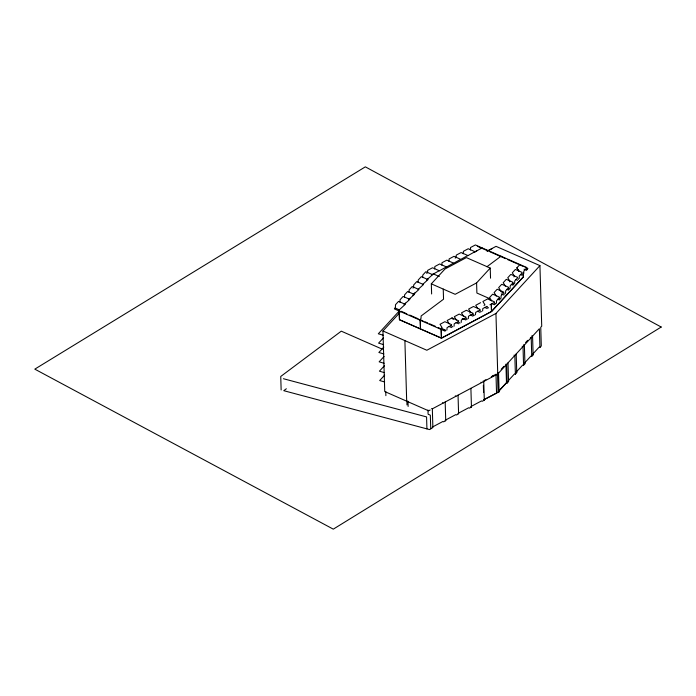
<?xml version="1.0" encoding="UTF-8"?>
<svg xmlns="http://www.w3.org/2000/svg" width="696" height="696" viewBox="0 0 696 696"><rect width="100%" height="100%" fill="white"/><g stroke="black" fill="none" stroke-linecap="round" stroke-linejoin="round"><path stroke-width="1.04" d="M395.415 307.223L395.493 304.717L398.573 301.368L405.298 304.317L399.304 309.842L394.815 307.876L394.832 308.398M399.956 302.281L400.043 299.776L403.123 296.426L409.84 299.376L404.446 304.248M404.506 297.34L404.585 294.834L407.665 291.485L414.39 294.434L408.987 299.306M409.048 292.398L409.135 289.884L412.215 286.535L418.931 289.493L413.537 294.365M418.139 282.506L418.226 280.001L421.306 276.651L428.023 279.601L422.629 284.481M422.69 277.565L422.776 275.059L425.856 271.71L432.573 274.659L427.17 279.531M496.465 303.238L496.553 300.733L499.206 297.845M501.007 298.297L501.094 295.791L503.747 292.903L501.059 291.72M505.557 293.347L505.644 290.841L508.298 287.961M510.107 288.405L510.185 285.899L512.839 283.011M514.649 283.463L514.736 280.958L517.389 278.069M519.199 278.522L519.277 276.016L521.93 273.128M523.74 273.58L523.827 271.066L526.481 268.186M434.661 268.995L434.835 266.533L439.672 263.958L446.388 266.907L439.132 270.962M441.803 265.193L441.977 262.731L446.815 260.147L453.531 263.105L446.275 267.16M448.946 261.392L449.12 258.921L453.957 256.345L460.674 259.295L453.418 263.358M446.902 330.069L447.076 327.599L451.252 325.38M454.044 326.267L454.218 323.797L458.394 321.578M463.232 253.788L463.405 251.317L468.243 248.742L474.959 251.691L467.703 255.754M461.187 322.457L461.361 319.995L465.537 317.776M470.374 249.986L470.548 247.515L475.385 244.94L526.654 267.455L526.881 269.622M468.33 318.655L468.504 316.193L472.68 313.966M475.472 314.853L475.655 312.382L479.822 310.164M482.615 311.051L482.798 308.58L486.965 306.362M412.998 288.1L413.598 287.448L413.685 284.942L416.765 281.593L423.481 284.542L418.079 289.423M404.019 304.709L405.49 303.117M408.413 299.933L409.883 298.34M412.806 295.156L415.007 292.764M426.726 280.018L428.197 278.426M399.278 310.981L378.311 333.784L383.27 335.237M430.18 409.996L428.64 410.814L384.74 391.543L382.948 330.974L399.974 312.46M431.624 293.973L431.32 283.846L444.962 269.013L466.39 257.607L490.228 268.073L490.532 278.2M383.54 337.751L378.589 343.137L383.548 344.59M383.818 347.095L378.868 352.481L383.827 353.933M384.096 356.448L379.146 361.833L384.105 363.286M384.375 365.791L379.424 371.177L384.383 372.63M384.653 375.144L379.703 380.529L384.662 381.982M431.32 283.846L455.167 294.312L476.595 282.907L490.228 268.073M518.998 271.336L516.858 267.847L519.938 264.497M509.35 281.828L509.907 281.228L507.767 277.739L510.847 274.389L517.563 277.339M513.9 276.886L514.457 276.277L512.308 272.797L515.388 269.448L522.104 272.397M399.591 319.716L441.455 338.099L491.463 311.477L523.279 276.877M441.22 328.851L441.499 338.204L491.585 311.538L523.462 276.869L523.34 272.719M382.948 330.974L426.839 350.245L495.943 313.452L539.931 265.62L496.039 246.349L487.035 251.143M525.584 342.589L527.629 340.361M501.207 369.289L503.904 366.348M431.685 408.448L432.32 408.848L497.744 374.022L539.383 328.738L539.939 347.435L539.096 347.191L532.979 353.846M498.936 390.865L506.366 382.783L507.201 383.035L508.567 381.547L508.01 362.851M508.428 380.538L514.544 373.882L515.388 374.135L516.754 372.647L516.197 353.951M498.38 391.657L506.488 382.844L505.931 364.147M516.754 372.647L515.91 372.404L522.731 364.991L523.566 365.235L524.932 363.756L524.375 345.059L523.54 344.807M524.932 363.756L524.097 363.503L530.918 356.091L531.753 356.335L533.119 354.856L532.562 336.159L531.727 335.907M539.939 347.435L541.297 345.955L540.748 327.259L541.723 326.189L539.931 265.62M286.343 388.751L283.768 390.682L429.545 429.58L432.877 427.544L432.32 408.848M486.956 266.716L501.024 256.198M423.003 320.891L420.149 319.638L419.662 320.003L421.002 318.464L421.132 315.975L443.543 299.202L443.239 289.075M457.959 413.459L468.678 407.752L469.304 408.152L471.453 407.012L470.818 406.612L481.528 400.905L482.163 401.305L484.303 400.165L483.677 399.765L499.093 391.848L498.536 373.152L496.492 374.683L495.865 374.283M431.842 274.79L433.286 273.885L439.298 276.521M482.102 247.889L473.985 252.422M431.99 274.763L439.246 270.709L432.529 267.76L427.692 270.335L427.518 272.806L426.639 273.267M461.37 259.06L467.816 255.493L461.1 252.544L456.263 255.119L456.089 257.59L455.21 258.059M474.846 251.952L477.265 250.464M487.391 251.143L492.124 248.62M458.751 320.847L452.026 317.898L447.189 320.473L449.251 323.927M480.597 302.69L475.76 305.266L477.821 308.711M469.739 313.017L470.679 312.513L468.617 309.067L473.454 306.492L480.179 309.442M484.024 305.413L484.964 304.909L482.902 301.464L487.739 298.889L494.465 301.838L494.778 304.048M489.94 304.778L494.108 302.56M491.306 376.71L494.038 375.257M484.155 380.642L485.973 379.668M491.437 376.762L495.073 374.822M432.242 427.144L442.96 421.445L443.596 421.846L445.736 420.706L445.179 402.01M483.798 399.817L496.544 393.031L495.987 374.335M283.411 378.72L426.57 416.913L426.926 428.875M530.361 337.395L531.196 337.638L531.753 356.335M522.174 346.295L523.018 346.538L523.566 365.235M532.275 354.603L533.119 354.856M513.996 355.186L514.831 355.439L515.388 374.135M497.701 372.908L498.536 373.152M507.732 381.304L508.567 381.547M498.258 391.604L499.093 391.848M477.352 246.271L488.053 250.969M489.993 251.821L505.557 258.651M507.506 259.504L518.207 264.21M520.147 265.063L523.07 266.342M525.01 267.194L527.933 268.473M524.01 269.169L526.707 270.353M520.364 274.511L522.157 275.294M515.814 279.453L517.615 280.244M511.273 284.394L513.065 285.186M506.723 289.336L508.524 290.128M503.921 292.172L497.205 289.214L494.125 292.564L496.283 296.061M501.285 293.886L503.974 295.069M497.631 299.228L499.432 300.011M491.724 303.587L494.421 304.77M486.713 306.588L488.522 307.91M484.581 307.388L487.278 308.572M479.57 310.399L481.38 311.712M477.439 311.19L480.136 312.374M470.296 314.992L472.993 316.175M462.257 318.403L465.85 319.977M458.142 321.804L459.952 323.118M456.01 322.605L458.707 323.788M451.608 324.658L444.883 321.7L440.046 324.284L442.108 327.729L441.168 328.225L445.649 330.2L445.666 330.722L442.978 329.547M450.999 325.606L452.809 326.92M448.868 326.407L451.565 327.59M401.122 311.277L406.829 313.792M409.683 315.044L418.244 318.803M424.908 321.726L427.762 322.979M429.667 323.814L435.374 326.32M438.228 327.572L440.133 328.408M394.371 308.894L444.953 331.105M382.243 349.157L341.275 331.165L280.74 376.458L281.14 389.978M428.745 414.477L430.337 415.173L430.737 428.692M483.12 381.069L483.755 381.469L484.303 400.165M480.98 382.208L481.606 382.609M455.262 395.902L455.897 396.302M442.404 402.749L443.039 403.149M445.736 420.706L445.101 420.306L455.819 414.599L456.445 414.999L458.594 413.859L458.038 395.163M452.026 317.898L453.305 319.499M490.019 299.95L488.862 298.288L476.89 293.033L476.595 282.907M516.858 267.847L519.016 271.344M505.374 286.169L503.217 282.68L506.297 279.331L513.013 282.28L513.239 284.455M500.824 291.119L498.667 287.622L501.746 284.272L508.472 287.222L508.698 289.397M491.733 301.003L489.575 297.514L492.655 294.164L499.38 297.114L499.606 299.28M463.536 316.323L461.474 312.869L466.311 310.294L473.036 313.243L473.35 315.453M456.393 320.125L454.331 316.671L459.169 314.096L465.894 317.045L466.207 319.255M527.472 268.969L527.49 269.5M523.288 273.685L523.383 276.799M522.931 273.92L522.948 274.441M518.381 278.861L518.398 279.383M513.839 283.803L513.857 284.325M509.289 288.744L509.307 289.275M504.748 293.686L504.765 294.217M506.653 364.339L507.201 383.035M500.198 298.636L500.215 299.158M495.656 303.578L495.665 304.1M495.943 313.452L497.744 374.022M497.518 373.917L498.075 392.614M491.367 304.265L491.585 311.538M491.245 304.213L491.463 311.477M483.363 385.28L483.581 392.553M474.228 314.983L474.237 315.514M470.896 388.316L471.453 407.012M467.086 318.785L467.094 319.316M441.081 328.825L441.36 338.178L399.495 319.795L399.217 310.442M427.97 410.048L428.092 414.198M420.245 319.56L420.523 328.912M420.149 319.638L420.428 328.982M407.986 401.27L408.134 406.464M406.864 400.774L406.986 404.933M404.889 340.614L406.69 401.174M399.139 310.373L399.417 319.725M398.782 310.312L398.843 312.469M385.758 391.509L385.88 395.667M661.2 327.033L333.288 529.151L34.8 369.141L365.339 166.849L661.2 327.033"/></g></svg>
